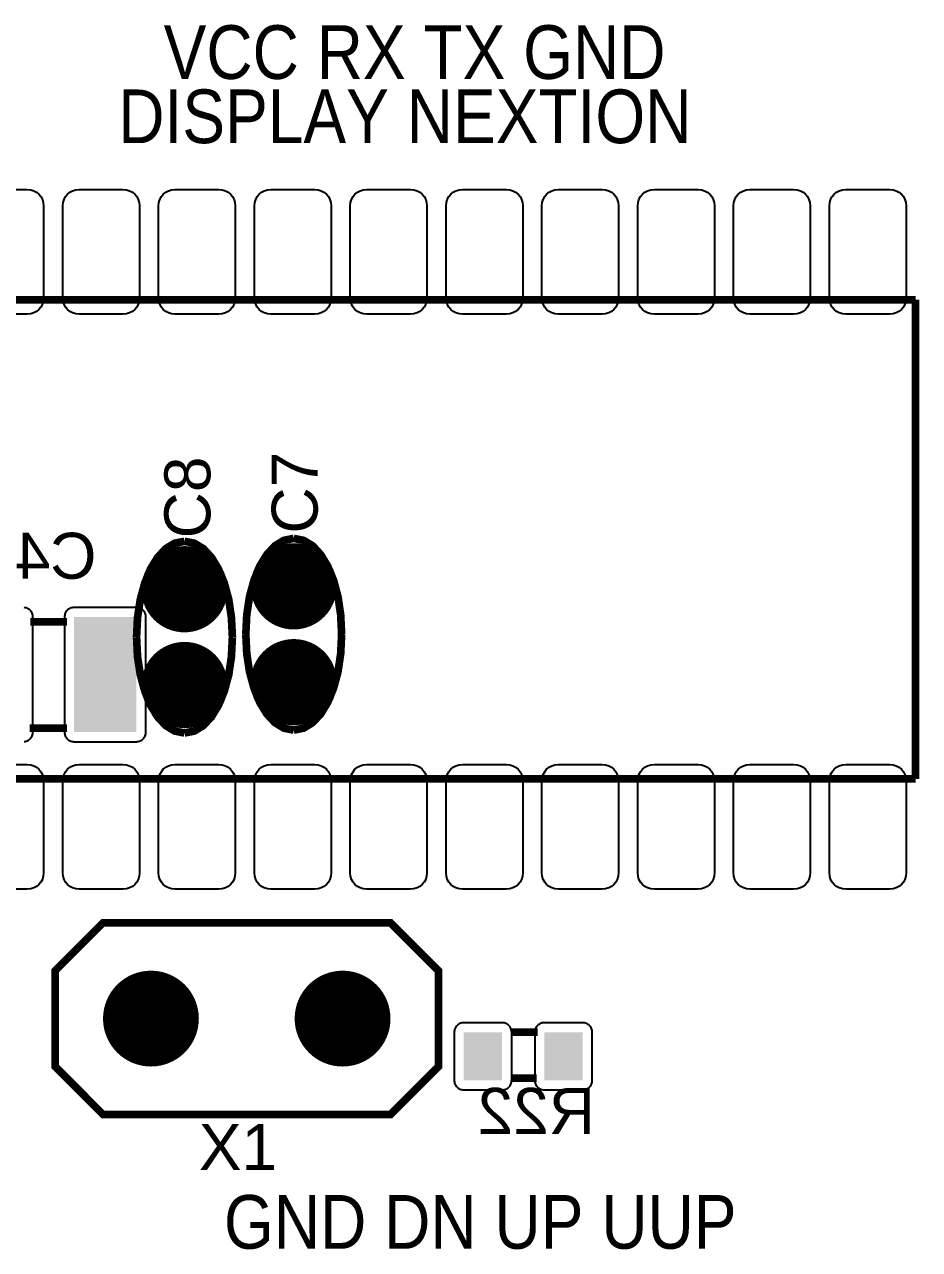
# Model space of a CAD drawing. Header units: inches. Extents: x 15 to 148, y 10 to 111.
# Drawn here: x 130.649 to 132.281, y 98.407 to 100.64 of the extents above; entities that cross this region are included whole.
import ezdxf

# ---------------------------------------------------------------- set-up
doc = ezdxf.new("R2010")
doc.units = ezdxf.units.IN
doc.header["$MEASUREMENT"] = 0
doc.layers.add('BLK_12AWG', color=7, linetype='Continuous')

# ---------------------------------------------------------------- blocks, each defined once
blk = doc.blocks.new('RPAD')
blk.add_trace([(-0.5, -0.5), (-0.5, 0.5), (0.5, -0.5), (0.5, 0.5)])
blk = doc.blocks.new('EPAD')
at = {"const_width": 0.5}
blk.add_lwpolyline([(-0.25, 0, 1), (0.25, 0, 1)], format="xyb", close=True, dxfattribs=at)
blk = doc.blocks.new('CBA2Board')
for points in [[(156.4575, 102.7113), (156.5035, 102.7113), (156.507, 102.711), (156.5102, 102.71), (156.5131, 102.7085), (156.5156, 102.7064), (156.5177, 102.7039), (156.5192, 102.701), (156.5202, 102.6978), (156.5205, 102.6943), (156.5205, 102.5983), (156.5202, 102.5948), (156.5192, 102.5916), (156.5177, 102.5887), (156.5156, 102.5862), (156.5131, 102.5842), (156.5102, 102.5826), (156.507, 102.5817), (156.5035, 102.5813), (156.5035, 102.5813), (156.4575, 102.5813)], [(156.5003, 102.1353), (156.5013, 102.1354), (156.5023, 102.1357), (156.5032, 102.136), (156.5041, 102.1364), (156.5049, 102.1369), (156.5057, 102.1375), (156.5064, 102.1381), (156.507, 102.1388), (156.5076, 102.1396), (156.5081, 102.1404), (156.5085, 102.1413), (156.5088, 102.1422), (156.5091, 102.1432), (156.5092, 102.1442), (156.5093, 102.1452), (156.5093, 102.2652), (156.5092, 102.2663), (156.5091, 102.2673), (156.5088, 102.2682), (156.5085, 102.2692), (156.5081, 102.27), (156.5076, 102.2709), (156.507, 102.2716), (156.5064, 102.2723), (156.5057, 102.273), (156.5049, 102.2735), (156.5041, 102.274), (156.5032, 102.2744), (156.5023, 102.2748), (156.5013, 102.275), (156.5003, 102.2752)], [(156.4575, 102.1113), (156.5035, 102.1113), (156.507, 102.111), (156.5102, 102.11), (156.5131, 102.1085), (156.5156, 102.1064), (156.5177, 102.1039), (156.5192, 102.101), (156.5202, 102.0978), (156.5205, 102.0943), (156.5205, 101.9983), (156.5202, 101.9948), (156.5192, 101.9916), (156.5177, 101.9887), (156.5156, 101.9862), (156.5131, 101.9842), (156.5102, 101.9826), (156.507, 101.9817), (156.5035, 101.9813), (156.4575, 101.9813)]]:
    blk.add_lwpolyline(points)
for points in [[(156.6035, 102.5813), (156.5575, 102.5813), (156.5541, 102.5817), (156.5508, 102.5826), (156.548, 102.5842), (156.5454, 102.5862), (156.5434, 102.5887), (156.5418, 102.5916), (156.5409, 102.5948), (156.5405, 102.5983), (156.5405, 102.6943), (156.5409, 102.6978), (156.5418, 102.701), (156.5434, 102.7039), (156.5454, 102.7064), (156.548, 102.7085), (156.5508, 102.71), (156.5541, 102.711), (156.5575, 102.7113), (156.6035, 102.7113), (156.607, 102.711), (156.6102, 102.71), (156.6131, 102.7085), (156.6156, 102.7064), (156.6177, 102.7039), (156.6192, 102.701), (156.6202, 102.6978), (156.6205, 102.6943), (156.6205, 102.5983), (156.6202, 102.5948), (156.6192, 102.5916), (156.6177, 102.5887), (156.6156, 102.5862), (156.6131, 102.5842), (156.6102, 102.5826), (156.607, 102.5817), (156.6035, 102.5813)], [(156.7035, 102.5813), (156.6575, 102.5813), (156.6541, 102.5817), (156.6508, 102.5826), (156.648, 102.5842), (156.6454, 102.5862), (156.6434, 102.5887), (156.6418, 102.5916), (156.6409, 102.5948), (156.6405, 102.5983), (156.6405, 102.6943), (156.6409, 102.6978), (156.6418, 102.701), (156.6434, 102.7039), (156.6454, 102.7064), (156.648, 102.7085), (156.6508, 102.71), (156.6541, 102.711), (156.6575, 102.7113), (156.7035, 102.7113), (156.707, 102.711), (156.7102, 102.71), (156.7131, 102.7085), (156.7156, 102.7064), (156.7177, 102.7039), (156.7192, 102.701), (156.7202, 102.6978), (156.7205, 102.6943), (156.7205, 102.5983), (156.7202, 102.5948), (156.7192, 102.5916), (156.7177, 102.5887), (156.7156, 102.5862), (156.7131, 102.5842), (156.7102, 102.5826), (156.707, 102.5817), (156.7035, 102.5813)], [(156.8035, 102.5813), (156.7575, 102.5813), (156.7541, 102.5817), (156.7508, 102.5826), (156.748, 102.5842), (156.7454, 102.5862), (156.7434, 102.5887), (156.7418, 102.5916), (156.7409, 102.5948), (156.7405, 102.5983), (156.7405, 102.6943), (156.7409, 102.6978), (156.7418, 102.701), (156.7434, 102.7039), (156.7454, 102.7064), (156.748, 102.7085), (156.7508, 102.71), (156.7541, 102.711), (156.7575, 102.7113), (156.8035, 102.7113), (156.807, 102.711), (156.8102, 102.71), (156.8131, 102.7085), (156.8156, 102.7064), (156.8177, 102.7039), (156.8192, 102.701), (156.8202, 102.6978), (156.8205, 102.6943), (156.8205, 102.5983), (156.8202, 102.5948), (156.8192, 102.5916), (156.8177, 102.5887), (156.8156, 102.5862), (156.8131, 102.5842), (156.8102, 102.5826), (156.807, 102.5817), (156.8035, 102.5813)], [(156.9035, 102.5813), (156.8575, 102.5813), (156.8541, 102.5817), (156.8508, 102.5826), (156.848, 102.5842), (156.8454, 102.5862), (156.8434, 102.5887), (156.8418, 102.5916), (156.8409, 102.5948), (156.8405, 102.5983), (156.8405, 102.6943), (156.8409, 102.6978), (156.8418, 102.701), (156.8434, 102.7039), (156.8454, 102.7064), (156.848, 102.7085), (156.8508, 102.71), (156.8541, 102.711), (156.8575, 102.7113), (156.9035, 102.7113), (156.907, 102.711), (156.9102, 102.71), (156.9131, 102.7085), (156.9156, 102.7064), (156.9177, 102.7039), (156.9192, 102.701), (156.9202, 102.6978), (156.9205, 102.6943), (156.9205, 102.5983), (156.9202, 102.5948), (156.9192, 102.5916), (156.9177, 102.5887), (156.9156, 102.5862), (156.9131, 102.5842), (156.9102, 102.5826), (156.907, 102.5817), (156.9035, 102.5813)], [(157.0035, 102.5813), (156.9575, 102.5813), (156.9541, 102.5817), (156.9508, 102.5826), (156.948, 102.5842), (156.9454, 102.5862), (156.9434, 102.5887), (156.9418, 102.5916), (156.9409, 102.5948), (156.9405, 102.5983), (156.9405, 102.6943), (156.9409, 102.6978), (156.9418, 102.701), (156.9434, 102.7039), (156.9454, 102.7064), (156.948, 102.7085), (156.9508, 102.71), (156.9541, 102.711), (156.9575, 102.7113), (157.0035, 102.7113), (157.007, 102.711), (157.0102, 102.71), (157.0131, 102.7085), (157.0156, 102.7064), (157.0177, 102.7039), (157.0192, 102.701), (157.0202, 102.6978), (157.0205, 102.6943), (157.0205, 102.5983), (157.0202, 102.5948), (157.0192, 102.5916), (157.0177, 102.5887), (157.0156, 102.5862), (157.0131, 102.5842), (157.0102, 102.5826), (157.007, 102.5817), (157.0035, 102.5813)], [(157.1035, 102.5813), (157.0575, 102.5813), (157.0541, 102.5817), (157.0508, 102.5826), (157.048, 102.5842), (157.0454, 102.5862), (157.0434, 102.5887), (157.0418, 102.5916), (157.0409, 102.5948), (157.0405, 102.5983), (157.0405, 102.6943), (157.0409, 102.6978), (157.0418, 102.701), (157.0434, 102.7039), (157.0454, 102.7064), (157.048, 102.7085), (157.0508, 102.71), (157.0541, 102.711), (157.0575, 102.7113), (157.1035, 102.7113), (157.107, 102.711), (157.1102, 102.71), (157.1131, 102.7085), (157.1156, 102.7064), (157.1177, 102.7039), (157.1192, 102.701), (157.1202, 102.6978), (157.1205, 102.6943), (157.1205, 102.5983), (157.1202, 102.5948), (157.1192, 102.5916), (157.1177, 102.5887), (157.1156, 102.5862), (157.1131, 102.5842), (157.1102, 102.5826), (157.107, 102.5817), (157.1035, 102.5813)], [(157.2035, 102.5813), (157.1575, 102.5813), (157.1541, 102.5817), (157.1508, 102.5826), (157.148, 102.5842), (157.1454, 102.5862), (157.1434, 102.5887), (157.1418, 102.5916), (157.1409, 102.5948), (157.1405, 102.5983), (157.1405, 102.6943), (157.1409, 102.6978), (157.1418, 102.701), (157.1434, 102.7039), (157.1454, 102.7064), (157.148, 102.7085), (157.1508, 102.71), (157.1541, 102.711), (157.1575, 102.7113), (157.2035, 102.7113), (157.207, 102.711), (157.2102, 102.71), (157.2131, 102.7085), (157.2156, 102.7064), (157.2177, 102.7039), (157.2192, 102.701), (157.2202, 102.6978), (157.2205, 102.6943), (157.2205, 102.5983), (157.2202, 102.5948), (157.2192, 102.5916), (157.2177, 102.5887), (157.2156, 102.5862), (157.2131, 102.5842), (157.2102, 102.5826), (157.207, 102.5817), (157.2035, 102.5813)], [(157.3035, 102.5813), (157.2575, 102.5813), (157.2541, 102.5817), (157.2508, 102.5826), (157.248, 102.5842), (157.2454, 102.5862), (157.2434, 102.5887), (157.2418, 102.5916), (157.2409, 102.5948), (157.2405, 102.5983), (157.2405, 102.6943), (157.2409, 102.6978), (157.2418, 102.701), (157.2434, 102.7039), (157.2454, 102.7064), (157.248, 102.7085), (157.2508, 102.71), (157.2541, 102.711), (157.2575, 102.7113), (157.3035, 102.7113), (157.307, 102.711), (157.3102, 102.71), (157.3131, 102.7085), (157.3156, 102.7064), (157.3177, 102.7039), (157.3192, 102.701), (157.3202, 102.6978), (157.3205, 102.6943), (157.3205, 102.5983), (157.3202, 102.5948), (157.3192, 102.5916), (157.3177, 102.5887), (157.3156, 102.5862), (157.3131, 102.5842), (157.3102, 102.5826), (157.307, 102.5817), (157.3035, 102.5813)], [(157.4035, 102.5813), (157.3575, 102.5813), (157.3541, 102.5817), (157.3508, 102.5826), (157.348, 102.5842), (157.3454, 102.5862), (157.3434, 102.5887), (157.3418, 102.5916), (157.3409, 102.5948), (157.3405, 102.5983), (157.3405, 102.6943), (157.3409, 102.6978), (157.3418, 102.701), (157.3434, 102.7039), (157.3454, 102.7064), (157.348, 102.7085), (157.3508, 102.71), (157.3541, 102.711), (157.3575, 102.7113), (157.4035, 102.7113), (157.407, 102.711), (157.4102, 102.71), (157.4131, 102.7085), (157.4156, 102.7064), (157.4177, 102.7039), (157.4192, 102.701), (157.4202, 102.6978), (157.4205, 102.6943), (157.4205, 102.5983), (157.4202, 102.5948), (157.4192, 102.5916), (157.4177, 102.5887), (157.4156, 102.5862), (157.4131, 102.5842), (157.4102, 102.5826), (157.407, 102.5817), (157.4035, 102.5813)], [(156.6173, 102.2752), (156.5523, 102.2752), (156.5512, 102.2752), (156.5502, 102.275), (156.5493, 102.2748), (156.5483, 102.2744), (156.5475, 102.274), (156.5466, 102.2735), (156.5459, 102.273), (156.5452, 102.2723), (156.5445, 102.2716), (156.544, 102.2709), (156.5435, 102.27), (156.543, 102.2692), (156.5427, 102.2682), (156.5425, 102.2673), (156.5423, 102.2663), (156.5423, 102.2652), (156.5423, 102.1452), (156.5423, 102.1442), (156.5425, 102.1432), (156.5427, 102.1422), (156.543, 102.1413), (156.5435, 102.1404), (156.544, 102.1396), (156.5445, 102.1388), (156.5452, 102.1381), (156.5459, 102.1375), (156.5466, 102.1369), (156.5475, 102.1364), (156.5483, 102.136), (156.5493, 102.1357), (156.5502, 102.1354), (156.5512, 102.1353), (156.5523, 102.1352), (156.6173, 102.1352), (156.6183, 102.1353), (156.6193, 102.1354), (156.6203, 102.1357), (156.6212, 102.136), (156.6221, 102.1364), (156.6229, 102.1369), (156.6237, 102.1375), (156.6244, 102.1381), (156.625, 102.1388), (156.6256, 102.1396), (156.6261, 102.1404), (156.6265, 102.1413), (156.6268, 102.1422), (156.6271, 102.1432), (156.6272, 102.1442), (156.6273, 102.1452), (156.6273, 102.2652), (156.6272, 102.2663), (156.6271, 102.2673), (156.6268, 102.2682), (156.6265, 102.2692), (156.6261, 102.27), (156.6256, 102.2709), (156.625, 102.2716), (156.6244, 102.2723), (156.6237, 102.273), (156.6229, 102.2735), (156.6221, 102.274), (156.6212, 102.2744), (156.6203, 102.2748), (156.6193, 102.275), (156.6183, 102.2752), (156.6173, 102.2752)], [(156.5575, 102.1113), (156.6035, 102.1113), (156.607, 102.111), (156.6102, 102.11), (156.6131, 102.1085), (156.6156, 102.1064), (156.6177, 102.1039), (156.6192, 102.101), (156.6202, 102.0978), (156.6205, 102.0943), (156.6205, 101.9983), (156.6202, 101.9948), (156.6192, 101.9916), (156.6177, 101.9887), (156.6156, 101.9862), (156.6131, 101.9842), (156.6102, 101.9826), (156.607, 101.9817), (156.6035, 101.9813), (156.5575, 101.9813), (156.5541, 101.9817), (156.5508, 101.9826), (156.548, 101.9842), (156.5454, 101.9862), (156.5434, 101.9887), (156.5418, 101.9916), (156.5409, 101.9948), (156.5405, 101.9983), (156.5405, 102.0943), (156.5409, 102.0978), (156.5418, 102.101), (156.5434, 102.1039), (156.5454, 102.1064), (156.548, 102.1085), (156.5508, 102.11), (156.5541, 102.111), (156.5575, 102.1113)], [(156.6575, 102.1113), (156.7035, 102.1113), (156.707, 102.111), (156.7102, 102.11), (156.7131, 102.1085), (156.7156, 102.1064), (156.7177, 102.1039), (156.7192, 102.101), (156.7202, 102.0978), (156.7205, 102.0943), (156.7205, 101.9983), (156.7202, 101.9948), (156.7192, 101.9916), (156.7177, 101.9887), (156.7156, 101.9862), (156.7131, 101.9842), (156.7102, 101.9826), (156.707, 101.9817), (156.7035, 101.9813), (156.6575, 101.9813), (156.6541, 101.9817), (156.6508, 101.9826), (156.648, 101.9842), (156.6454, 101.9862), (156.6434, 101.9887), (156.6418, 101.9916), (156.6409, 101.9948), (156.6405, 101.9983), (156.6405, 102.0943), (156.6409, 102.0978), (156.6418, 102.101), (156.6434, 102.1039), (156.6454, 102.1064), (156.648, 102.1085), (156.6508, 102.11), (156.6541, 102.111), (156.6575, 102.1113)], [(156.7575, 102.1113), (156.8035, 102.1113), (156.807, 102.111), (156.8102, 102.11), (156.8131, 102.1085), (156.8156, 102.1064), (156.8177, 102.1039), (156.8192, 102.101), (156.8202, 102.0978), (156.8205, 102.0943), (156.8205, 101.9983), (156.8202, 101.9948), (156.8192, 101.9916), (156.8177, 101.9887), (156.8156, 101.9862), (156.8131, 101.9842), (156.8102, 101.9826), (156.807, 101.9817), (156.8035, 101.9813), (156.7575, 101.9813), (156.7541, 101.9817), (156.7508, 101.9826), (156.748, 101.9842), (156.7454, 101.9862), (156.7434, 101.9887), (156.7418, 101.9916), (156.7409, 101.9948), (156.7405, 101.9983), (156.7405, 102.0943), (156.7409, 102.0978), (156.7418, 102.101), (156.7434, 102.1039), (156.7454, 102.1064), (156.748, 102.1085), (156.7508, 102.11), (156.7541, 102.111), (156.7575, 102.1113)], [(156.8575, 102.1113), (156.9035, 102.1113), (156.907, 102.111), (156.9102, 102.11), (156.9131, 102.1085), (156.9156, 102.1064), (156.9177, 102.1039), (156.9192, 102.101), (156.9202, 102.0978), (156.9205, 102.0943), (156.9205, 101.9983), (156.9202, 101.9948), (156.9192, 101.9916), (156.9177, 101.9887), (156.9156, 101.9862), (156.9131, 101.9842), (156.9102, 101.9826), (156.907, 101.9817), (156.9035, 101.9813), (156.8575, 101.9813), (156.8541, 101.9817), (156.8508, 101.9826), (156.848, 101.9842), (156.8454, 101.9862), (156.8434, 101.9887), (156.8418, 101.9916), (156.8409, 101.9948), (156.8405, 101.9983), (156.8405, 102.0943), (156.8409, 102.0978), (156.8418, 102.101), (156.8434, 102.1039), (156.8454, 102.1064), (156.848, 102.1085), (156.8508, 102.11), (156.8541, 102.111), (156.8575, 102.1113)], [(156.9575, 102.1113), (157.0035, 102.1113), (157.007, 102.111), (157.0102, 102.11), (157.0131, 102.1085), (157.0156, 102.1064), (157.0177, 102.1039), (157.0192, 102.101), (157.0202, 102.0978), (157.0205, 102.0943), (157.0205, 101.9983), (157.0202, 101.9948), (157.0192, 101.9916), (157.0177, 101.9887), (157.0156, 101.9862), (157.0131, 101.9842), (157.0102, 101.9826), (157.007, 101.9817), (157.0035, 101.9813), (156.9575, 101.9813), (156.9541, 101.9817), (156.9508, 101.9826), (156.948, 101.9842), (156.9454, 101.9862), (156.9434, 101.9887), (156.9418, 101.9916), (156.9409, 101.9948), (156.9405, 101.9983), (156.9405, 102.0943), (156.9409, 102.0978), (156.9418, 102.101), (156.9434, 102.1039), (156.9454, 102.1064), (156.948, 102.1085), (156.9508, 102.11), (156.9541, 102.111), (156.9575, 102.1113)], [(157.0575, 102.1113), (157.1035, 102.1113), (157.107, 102.111), (157.1102, 102.11), (157.1131, 102.1085), (157.1156, 102.1064), (157.1177, 102.1039), (157.1192, 102.101), (157.1202, 102.0978), (157.1205, 102.0943), (157.1205, 101.9983), (157.1202, 101.9948), (157.1192, 101.9916), (157.1177, 101.9887), (157.1156, 101.9862), (157.1131, 101.9842), (157.1102, 101.9826), (157.107, 101.9817), (157.1035, 101.9813), (157.0575, 101.9813), (157.0541, 101.9817), (157.0508, 101.9826), (157.048, 101.9842), (157.0454, 101.9862), (157.0434, 101.9887), (157.0418, 101.9916), (157.0409, 101.9948), (157.0405, 101.9983), (157.0405, 102.0943), (157.0409, 102.0978), (157.0418, 102.101), (157.0434, 102.1039), (157.0454, 102.1064), (157.048, 102.1085), (157.0508, 102.11), (157.0541, 102.111), (157.0575, 102.1113)], [(157.1575, 102.1113), (157.2035, 102.1113), (157.207, 102.111), (157.2102, 102.11), (157.2131, 102.1085), (157.2156, 102.1064), (157.2177, 102.1039), (157.2192, 102.101), (157.2202, 102.0978), (157.2205, 102.0943), (157.2205, 101.9983), (157.2202, 101.9948), (157.2192, 101.9916), (157.2177, 101.9887), (157.2156, 101.9862), (157.2131, 101.9842), (157.2102, 101.9826), (157.207, 101.9817), (157.2035, 101.9813), (157.1575, 101.9813), (157.1541, 101.9817), (157.1508, 101.9826), (157.148, 101.9842), (157.1454, 101.9862), (157.1434, 101.9887), (157.1418, 101.9916), (157.1409, 101.9948), (157.1405, 101.9983), (157.1405, 102.0943), (157.1409, 102.0978), (157.1418, 102.101), (157.1434, 102.1039), (157.1454, 102.1064), (157.148, 102.1085), (157.1508, 102.11), (157.1541, 102.111), (157.1575, 102.1113)], [(157.2575, 102.1113), (157.3035, 102.1113), (157.307, 102.111), (157.3102, 102.11), (157.3131, 102.1085), (157.3156, 102.1064), (157.3177, 102.1039), (157.3192, 102.101), (157.3202, 102.0978), (157.3205, 102.0943), (157.3205, 101.9983), (157.3202, 101.9948), (157.3192, 101.9916), (157.3177, 101.9887), (157.3156, 101.9862), (157.3131, 101.9842), (157.3102, 101.9826), (157.307, 101.9817), (157.3035, 101.9813), (157.2575, 101.9813), (157.2541, 101.9817), (157.2508, 101.9826), (157.248, 101.9842), (157.2454, 101.9862), (157.2434, 101.9887), (157.2418, 101.9916), (157.2409, 101.9948), (157.2405, 101.9983), (157.2405, 102.0943), (157.2409, 102.0978), (157.2418, 102.101), (157.2434, 102.1039), (157.2454, 102.1064), (157.248, 102.1085), (157.2508, 102.11), (157.2541, 102.111), (157.2575, 102.1113)], [(157.3575, 102.1113), (157.4035, 102.1113), (157.407, 102.111), (157.4102, 102.11), (157.4131, 102.1085), (157.4156, 102.1064), (157.4177, 102.1039), (157.4192, 102.101), (157.4202, 102.0978), (157.4205, 102.0943), (157.4205, 101.9983), (157.4202, 101.9948), (157.4192, 101.9916), (157.4177, 101.9887), (157.4156, 101.9862), (157.4131, 101.9842), (157.4102, 101.9826), (157.407, 101.9817), (157.4035, 101.9813), (157.3575, 101.9813), (157.3541, 101.9817), (157.3508, 101.9826), (157.348, 101.9842), (157.3454, 101.9862), (157.3434, 101.9887), (157.3418, 101.9916), (157.3409, 101.9948), (157.3405, 101.9983), (157.3405, 102.0943), (157.3409, 102.0978), (157.3418, 102.101), (157.3434, 102.1039), (157.3454, 102.1064), (157.348, 102.1085), (157.3508, 102.11), (157.3541, 102.111), (157.3575, 102.1113)], [(156.959, 101.772), (156.999, 101.772), (157, 101.772), (157.001, 101.7722), (157.002, 101.7724), (157.0029, 101.7728), (157.0038, 101.7732), (157.0046, 101.7737), (157.0054, 101.7742), (157.0061, 101.7749), (157.0067, 101.7756), (157.0073, 101.7763), (157.0078, 101.7772), (157.0082, 101.778), (157.0085, 101.779), (157.0088, 101.7799), (157.0089, 101.7809), (157.009, 101.782), (157.009, 101.832), (157.0089, 101.833), (157.0088, 101.834), (157.0085, 101.835), (157.0082, 101.8359), (157.0078, 101.8368), (157.0073, 101.8376), (157.0067, 101.8384), (157.0061, 101.8391), (157.0054, 101.8397), (157.0046, 101.8403), (157.0038, 101.8408), (157.0029, 101.8412), (157.002, 101.8415), (157.001, 101.8418), (157, 101.8419), (156.999, 101.842), (156.959, 101.842), (156.9579, 101.8419), (156.9569, 101.8418), (156.956, 101.8415), (156.955, 101.8412), (156.9542, 101.8408), (156.9533, 101.8403), (156.9526, 101.8397), (156.9519, 101.8391), (156.9512, 101.8384), (156.9507, 101.8376), (156.9502, 101.8368), (156.9498, 101.8359), (156.9494, 101.835), (156.9492, 101.834), (156.949, 101.833), (156.949, 101.832), (156.949, 101.782), (156.949, 101.7809), (156.9492, 101.7799), (156.9494, 101.779), (156.9498, 101.778), (156.9502, 101.7772), (156.9507, 101.7763), (156.9512, 101.7756), (156.9519, 101.7749), (156.9526, 101.7742), (156.9533, 101.7737), (156.9542, 101.7732), (156.955, 101.7728), (156.956, 101.7724), (156.9569, 101.7722), (156.9579, 101.772), (156.959, 101.772)], [(157.043, 101.772), (157.083, 101.772), (157.084, 101.772), (157.085, 101.7722), (157.086, 101.7724), (157.0869, 101.7728), (157.0878, 101.7732), (157.0886, 101.7737), (157.0894, 101.7742), (157.0901, 101.7749), (157.0907, 101.7756), (157.0913, 101.7763), (157.0918, 101.7772), (157.0922, 101.778), (157.0925, 101.779), (157.0928, 101.7799), (157.0929, 101.7809), (157.093, 101.782), (157.093, 101.832), (157.0929, 101.833), (157.0928, 101.834), (157.0925, 101.835), (157.0922, 101.8359), (157.0918, 101.8368), (157.0913, 101.8376), (157.0907, 101.8384), (157.0901, 101.8391), (157.0894, 101.8397), (157.0886, 101.8403), (157.0878, 101.8408), (157.0869, 101.8412), (157.086, 101.8415), (157.085, 101.8418), (157.084, 101.8419), (157.083, 101.842), (157.043, 101.842), (157.0419, 101.8419), (157.0409, 101.8418), (157.04, 101.8415), (157.039, 101.8412), (157.0382, 101.8408), (157.0373, 101.8403), (157.0366, 101.8397), (157.0359, 101.8391), (157.0352, 101.8384), (157.0347, 101.8376), (157.0342, 101.8368), (157.0338, 101.8359), (157.0334, 101.835), (157.0332, 101.834), (157.033, 101.833), (157.033, 101.832), (157.033, 101.782), (157.033, 101.7809), (157.0332, 101.7799), (157.0334, 101.779), (157.0338, 101.778), (157.0342, 101.7772), (157.0347, 101.7763), (157.0352, 101.7756), (157.0359, 101.7749), (157.0366, 101.7742), (157.0373, 101.7737), (157.0382, 101.7732), (157.039, 101.7728), (157.04, 101.7724), (157.0409, 101.7722), (157.0419, 101.772), (157.043, 101.772)]]:
    blk.add_lwpolyline(points, close=True)
at = {"const_width": 0.008}
for points in [[(155.4305, 102.5963), (157.4305, 102.5963)], [(155.4305, 102.5963), (157.4305, 102.5963)], [(155.4305, 102.5963), (157.4305, 102.5963)], [(157.4305, 102.5963), (157.4305, 102.0963)], [(157.4305, 102.5963), (157.4305, 102.0963)], [(157.4305, 102.5963), (157.4305, 102.0963)], [(156.7815, 102.3473), (156.7713, 102.3453), (156.7619, 102.3396), (156.7534, 102.3304), (156.746, 102.3183), (156.74, 102.3036), (156.7354, 102.2866), (156.7325, 102.2677), (156.7315, 102.2473)], [(156.7815, 102.3473), (156.7713, 102.3453), (156.7619, 102.3396), (156.7534, 102.3304), (156.746, 102.3183), (156.74, 102.3036), (156.7354, 102.2866), (156.7325, 102.2677), (156.7315, 102.2473)], [(156.7815, 102.3473), (156.7713, 102.3453), (156.7619, 102.3396), (156.7534, 102.3304), (156.746, 102.3183), (156.74, 102.3036), (156.7354, 102.2866), (156.7325, 102.2677), (156.7315, 102.2473)], [(156.7815, 102.3473), (156.7917, 102.3453), (156.8012, 102.3396), (156.8097, 102.3304), (156.817, 102.3183), (156.8231, 102.3036), (156.8277, 102.2866), (156.8305, 102.2677), (156.8315, 102.2473)], [(156.7815, 102.3473), (156.7917, 102.3453), (156.8012, 102.3396), (156.8097, 102.3304), (156.817, 102.3183), (156.8231, 102.3036), (156.8277, 102.2866), (156.8305, 102.2677), (156.8315, 102.2473)], [(156.7815, 102.3473), (156.7917, 102.3453), (156.8012, 102.3396), (156.8097, 102.3304), (156.817, 102.3183), (156.8231, 102.3036), (156.8277, 102.2866), (156.8305, 102.2677), (156.8315, 102.2473)], [(156.6675, 102.3443), (156.6573, 102.3423), (156.6479, 102.3366), (156.6394, 102.3274), (156.632, 102.3153), (156.626, 102.3006), (156.6214, 102.2836), (156.6185, 102.2647), (156.6175, 102.2443)], [(156.6675, 102.3443), (156.6573, 102.3423), (156.6479, 102.3366), (156.6394, 102.3274), (156.632, 102.3153), (156.626, 102.3006), (156.6214, 102.2836), (156.6185, 102.2647), (156.6175, 102.2443)], [(156.6675, 102.3443), (156.6573, 102.3423), (156.6479, 102.3366), (156.6394, 102.3274), (156.632, 102.3153), (156.626, 102.3006), (156.6214, 102.2836), (156.6185, 102.2647), (156.6175, 102.2443)], [(156.6675, 102.3443), (156.6777, 102.3423), (156.6872, 102.3366), (156.6957, 102.3274), (156.703, 102.3153), (156.7091, 102.3006), (156.7137, 102.2836), (156.7165, 102.2647), (156.7175, 102.2443)], [(156.6675, 102.3443), (156.6777, 102.3423), (156.6872, 102.3366), (156.6957, 102.3274), (156.703, 102.3153), (156.7091, 102.3006), (156.7137, 102.2836), (156.7165, 102.2647), (156.7175, 102.2443)], [(156.6675, 102.3443), (156.6777, 102.3423), (156.6872, 102.3366), (156.6957, 102.3274), (156.703, 102.3153), (156.7091, 102.3006), (156.7137, 102.2836), (156.7165, 102.2647), (156.7175, 102.2443)], [(156.5448, 102.2602), (156.5068, 102.2602)], [(156.5448, 102.2602), (156.5068, 102.2602)], [(156.5448, 102.2602), (156.5068, 102.2602)], [(156.6675, 102.1443), (156.6573, 102.1463), (156.6479, 102.1521), (156.6394, 102.1612), (156.632, 102.1733), (156.626, 102.1881), (156.6214, 102.2051), (156.6185, 102.2239), (156.6175, 102.2443)], [(156.6675, 102.1443), (156.6573, 102.1463), (156.6479, 102.1521), (156.6394, 102.1612), (156.632, 102.1733), (156.626, 102.1881), (156.6214, 102.2051), (156.6185, 102.2239), (156.6175, 102.2443)], [(156.6675, 102.1443), (156.6573, 102.1463), (156.6479, 102.1521), (156.6394, 102.1612), (156.632, 102.1733), (156.626, 102.1881), (156.6214, 102.2051), (156.6185, 102.2239), (156.6175, 102.2443)], [(156.6675, 102.1443), (156.6777, 102.1463), (156.6872, 102.1521), (156.6957, 102.1612), (156.703, 102.1733), (156.7091, 102.1881), (156.7137, 102.2051), (156.7165, 102.2239), (156.7175, 102.2443)], [(156.6675, 102.1443), (156.6777, 102.1463), (156.6872, 102.1521), (156.6957, 102.1612), (156.703, 102.1733), (156.7091, 102.1881), (156.7137, 102.2051), (156.7165, 102.2239), (156.7175, 102.2443)], [(156.6675, 102.1443), (156.6777, 102.1463), (156.6872, 102.1521), (156.6957, 102.1612), (156.703, 102.1733), (156.7091, 102.1881), (156.7137, 102.2051), (156.7165, 102.2239), (156.7175, 102.2443)], [(156.7815, 102.1473), (156.7713, 102.1493), (156.7619, 102.1551), (156.7534, 102.1642), (156.746, 102.1763), (156.74, 102.1911), (156.7354, 102.2081), (156.7325, 102.2269), (156.7315, 102.2473)], [(156.7815, 102.1473), (156.7713, 102.1493), (156.7619, 102.1551), (156.7534, 102.1642), (156.746, 102.1763), (156.74, 102.1911), (156.7354, 102.2081), (156.7325, 102.2269), (156.7315, 102.2473)], [(156.7815, 102.1473), (156.7713, 102.1493), (156.7619, 102.1551), (156.7534, 102.1642), (156.746, 102.1763), (156.74, 102.1911), (156.7354, 102.2081), (156.7325, 102.2269), (156.7315, 102.2473)], [(156.7815, 102.1473), (156.7917, 102.1493), (156.8012, 102.1551), (156.8097, 102.1642), (156.817, 102.1763), (156.8231, 102.1911), (156.8277, 102.2081), (156.8305, 102.2269), (156.8315, 102.2473)], [(156.7815, 102.1473), (156.7917, 102.1493), (156.8012, 102.1551), (156.8097, 102.1642), (156.817, 102.1763), (156.8231, 102.1911), (156.8277, 102.2081), (156.8305, 102.2269), (156.8315, 102.2473)], [(156.7815, 102.1473), (156.7917, 102.1493), (156.8012, 102.1551), (156.8097, 102.1642), (156.817, 102.1763), (156.8231, 102.1911), (156.8277, 102.2081), (156.8305, 102.2269), (156.8315, 102.2473)], [(156.5448, 102.1492), (156.5058, 102.1492)], [(156.5448, 102.1492), (156.5058, 102.1492)], [(156.5448, 102.1492), (156.5058, 102.1492)], [(155.4305, 102.0963), (157.4305, 102.0963)], [(155.4305, 102.0963), (157.4305, 102.0963)], [(155.4305, 102.0963), (157.4305, 102.0963)], [(156.8825, 101.7463), (156.5825, 101.7463), (156.5325, 101.7963), (156.5325, 101.8963), (156.5825, 101.9463), (156.8825, 101.9463), (156.9325, 101.8963), (156.9325, 101.7963), (156.8825, 101.7463)], [(156.8825, 101.7463), (156.5825, 101.7463), (156.5325, 101.7963), (156.5325, 101.8963), (156.5825, 101.9463), (156.8825, 101.9463), (156.9325, 101.8963), (156.9325, 101.7963), (156.8825, 101.7463)], [(156.8825, 101.7463), (156.5825, 101.7463), (156.5325, 101.7963), (156.5325, 101.8963), (156.5825, 101.9463), (156.8825, 101.9463), (156.9325, 101.8963), (156.9325, 101.7963), (156.8825, 101.7463)], [(157.008, 101.832), (157.036, 101.832)], [(157.008, 101.832), (157.036, 101.832)], [(157.008, 101.832), (157.036, 101.832)], [(157.008, 101.784), (157.035, 101.784)], [(157.008, 101.784), (157.035, 101.784)], [(157.008, 101.784), (157.035, 101.784)]]:
    blk.add_lwpolyline(points, dxfattribs=at)
for name, p, xscale, yscale in [('EPAD', (156.6675, 102.2943), 0.09, 0.09), ('EPAD', (156.7815, 102.2973), 0.09, 0.09), ('RPAD', (156.5848, 102.2052), 0.065, 0.12), ('EPAD', (156.6675, 102.1943), 0.09, 0.09), ('EPAD', (156.7815, 102.1973), 0.09, 0.09), ('EPAD', (156.6325, 101.8463), 0.1, 0.1), ('EPAD', (156.8325, 101.8463), 0.1, 0.1)]:
    blk.add_blockref(name, p, dxfattribs=dict(xscale=xscale, yscale=yscale))
at = {"xscale": 0.04, "yscale": 0.05, "rotation": 180}
for p in [(156.979, 101.807), (157.063, 101.807)]:
    blk.add_blockref('RPAD', p, dxfattribs=at)
for s, height, width, p in [('VCC RX TX GND', 0.056, 0.892857, (156.6457, 102.8267)), ('VCC RX TX GND', 0.056, 0.892857, (156.6457, 102.8267)), ('VCC RX TX GND', 0.056, 0.892857, (156.6457, 102.8267)), ('DISPLAY NEXTION', 0.056, 0.892857, (156.5984, 102.7597)), ('DISPLAY NEXTION', 0.056, 0.892857, (156.5984, 102.7597)), ('DISPLAY NEXTION', 0.056, 0.892857, (156.5984, 102.7597)), ('X1', 0.048, 1.041667, (156.6825, 101.6883)), ('X1', 0.048, 1.041667, (156.6825, 101.6883)), ('X1', 0.048, 1.041667, (156.6825, 101.6883)), ('GND DN UP UUP', 0.056, 0.892857, (156.7087, 101.6062)), ('GND DN UP UUP', 0.056, 0.892857, (156.7087, 101.6062)), ('GND DN UP UUP', 0.056, 0.892857, (156.7087, 101.6062))]:
    blk.add_text(s, height=height, dxfattribs=dict(width=width)).set_placement(p)
at = {"width": 1.041667}
for s, p in [('C8', (156.6945, 102.3473)), ('C8', (156.6945, 102.3473)), ('C8', (156.6945, 102.3473)), ('C7', (156.8065, 102.3523)), ('C7', (156.8065, 102.3523)), ('C7', (156.8065, 102.3523))]:
    blk.add_text(s, height=0.048, rotation=90, dxfattribs=at).set_placement(p)
at = {"text_generation_flag": 2, "width": 1.041667}
for s, p in [('C4', (156.5758, 102.3052)), ('C4', (156.5758, 102.3052)), ('C4', (156.5758, 102.3052)), ('R22', (157.096, 101.726)), ('R22', (157.096, 101.726)), ('R22', (157.096, 101.726))]:
    blk.add_text(s, height=0.048, dxfattribs=at).set_placement(p)

msp = doc.modelspace()

# ---------------------------------------------------------------- block references
at = {"layer": 'BLK_12AWG', "xscale": 1.74680064, "yscale": 1.74680064, "zscale": 1.74680064}
msp.add_blockref('CBA2Board', (-142.7262, -79.0769), dxfattribs=at)

doc.saveas('drawing.dxf')
